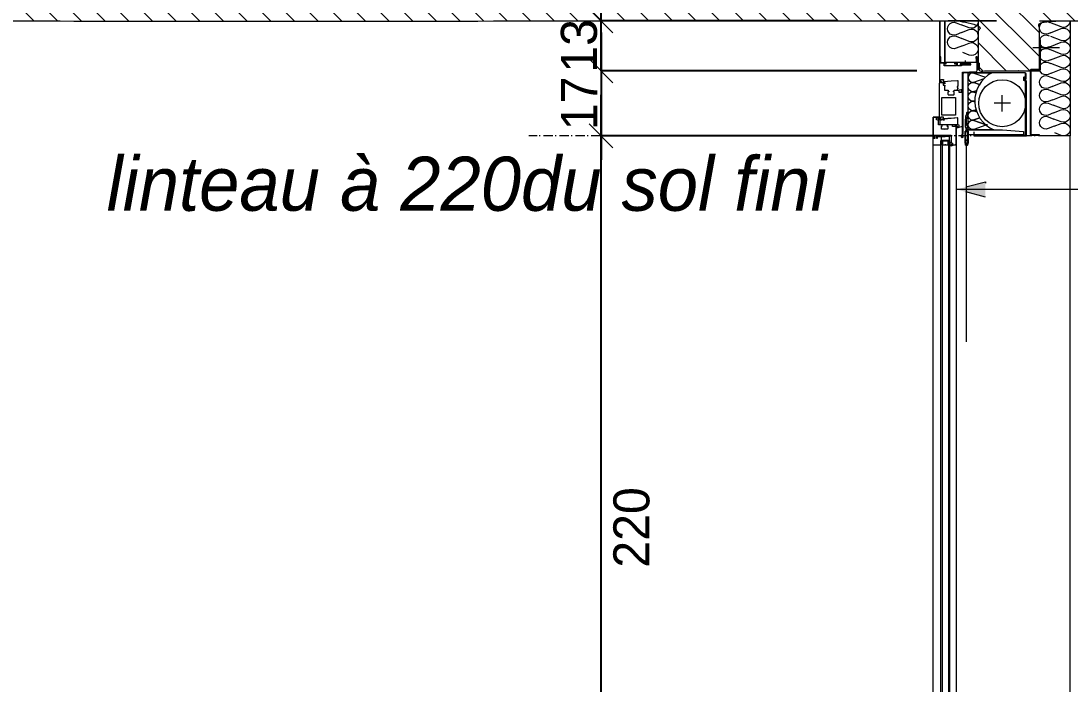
# Model space of a CAD drawing. Header units: centimetres. Extents: x -6341 to 23117, y -10090 to 8065.
# Drawn here: x 17325.7 to 17599.5, y -969.2 to -796.2 of the extents above; entities that cross this region are included whole.
import ezdxf

# ---------------------------------------------------------------- set-up
doc = ezdxf.new("R2010")
doc.units = ezdxf.units.CM
doc.header["$LTSCALE"] = 12.7
doc.header["$PDMODE"] = 1
doc.header["$PDSIZE"] = -2
doc.linetypes.add('Style de ligne -20', pattern=[0.328076, 0.19685, -0.0656, 0.021868, -0.043757])
doc.linetypes.add('VW-01', pattern=[0.83312, 0.41656, -0.41656])
doc.layers.get('0').update_dxf_attribs({"lineweight": 5})
for name, color, linetype, lineweight in [('B BATI-GO-coupé', 7, 'Continuous', 35), ('B Général', 7, 'Continuous', 5), ('C ANNOTATIONS-cotation', 7, 'Continuous', 5), ('C ANNOTATIONS-prestations', 7, 'Continuous', 5), ('FENETRES - vu', 7, 'Continuous', 5), ('Général', 7, 'Continuous', 5)]:
    doc.layers.add(name, color=color, linetype=linetype, lineweight=lineweight)
doc.styles.add('Arial', font='arial.ttf')
doc.styles.add('Eurostile', font='')
doc.styles.add('Eurostile (italic)', font='')
doc.styles.get('Eurostile').set_extended_font_data('Eurostile')
doc.styles.get('Eurostile (italic)').set_extended_font_data('Eurostile', italic=True)
doc.dimstyles.new('100é', dxfattribs={"dimtxt": 30.30306, "dimasz": 6.232178, "dimexe": 0, "dimexo": 25, "dimgap": 1, "dimtad": 1, "dimdec": 1, "dimtxsty": 'Arial', "dimblk": 'VW_SLASH', "dimblk1": 'VW_SLASH', "dimblk2": 'VW_SLASH', "dimcen": 0, "dimdle": 10, "dimse1": 1, "dimse2": 1, "dimazin": 0, "dimtfac": 1, "dimtdec": 1, "dimtix": 1, "dimtmove": 0, "dimatfit": 0, "dimldrblk": 'VW_FILLEDARROW', "dimfxl": 1, "dimfrac": 2, "dimtolj": 1, "dimarcsym": 0})

# ---------------------------------------------------------------- blocks, each defined once
blk = doc.blocks.new('loggia+lumon')
at = {"layer": 'B Général', "color": 7, "linetype": 'Continuous', "lineweight": 5}
blk.add_open_spline([(-5356.62, 2497.93), (-5254.15, 2497.93), (-5151.67, 2497.93), (-5151.67, 2498.93), (-5151.67, 2499.93), (-5150.02, 2499.57), (-5149.67, 2497.93), (-5148.92, 2497.93), (-5148.17, 2497.93), (-5148.17, 2506.87), (-5148.17, 2515.82), (-5252.38, 2516.86), (-5356.59, 2517.91)], degree=2, knots=[0, 0, 0, 1, 1, 2, 2, 3, 3, 4, 4, 5, 5, 6, 6, 6], dxfattribs=at)
blk = doc.blocks.new('Groupe-712-1')
at = {"layer": 'FENETRES - vu', "color": 7, "lineweight": 5, "flags": 128}
for points in [[(16285.61, 4892, -0.076554), (16285.67, 4892.33), (16286.74, 4895.34)], [(16288.64, 4893.74), (16288.14, 4892.33, 0.080781), (16288.08, 4891.98, 0.080781), (16288.01, 4892.33), (16287.08, 4894.96)], [(16299.04, 4895.26), (16298, 4892.33, 0.080781), (16297.94, 4891.98, 0.080781), (16297.88, 4892.33), (16297.35, 4893.83)], [(16299.17, 4890.8, -0.391649), (16297.94, 4891.94, 0.008653), (16297.94, 4891.98, -0.080781), (16298, 4892.33), (16299.04, 4895.26)], [(16299.04, 4895.26), (16299.11, 4895.46, 0.012068), (16299.13, 4895.51)], [(16299.13, 4895.51, 0.068645), (16299.17, 4895.81, 0.080781), (16299.24, 4895.46), (16300.34, 4892.33, -0.080781), (16300.41, 4891.98, 0.008653), (16300.41, 4891.94, -0.391619), (16299.17, 4890.8)], [(16299.23, 4895.48, 0.00473), (16299.24, 4895.46), (16300.34, 4892.33, -0.080781), (16300.41, 4891.98, -0.022561), (16300.41, 4892.08)], [(16285.61, 4891.96, -0.008471), (16285.61, 4892)], [(16285.61, 4891.96, 0.003455), (16285.61, 4891.95)], [(16285.61, 4891.95, 0.409755), (16286.84, 4890.8, 0.408492), (16288.08, 4891.94)], [(16290.25, 4892.98), (16290.48, 4892.33, -0.080781), (16290.54, 4891.98, 0.008653), (16290.54, 4891.94, -0.391634), (16289.31, 4890.8, -0.391634), (16288.08, 4891.94, 0.008653), (16288.08, 4891.98, -0.080781), (16288.14, 4892.33), (16288.64, 4893.74)], [(16290.78, 4892.82), (16290.6, 4892.33, 0.080781), (16290.54, 4891.98, 0.080781), (16290.48, 4892.33), (16290.25, 4892.98)], [(16292.87, 4892.53), (16292.95, 4892.33, -0.080781), (16293.01, 4891.98, 0.008653), (16293.01, 4891.94, -0.391634), (16291.77, 4890.8, -0.391634), (16290.54, 4891.94, 0.008653), (16290.54, 4891.98, -0.080781), (16290.6, 4892.33), (16290.78, 4892.82)], [(16293.14, 4892.54), (16293.07, 4892.33, 0.080781), (16293.01, 4891.98, 0.080781), (16292.95, 4892.33), (16292.87, 4892.53)], [(16295.22, 4892.86), (16295.41, 4892.33, -0.080781), (16295.47, 4891.98, 0.008653), (16295.47, 4891.94, -0.391634), (16294.24, 4890.8, -0.391634), (16293.01, 4891.94, 0.008653), (16293.01, 4891.98, -0.080781), (16293.07, 4892.33), (16293.14, 4892.54)], [(16295.79, 4893.05), (16295.54, 4892.33, 0.080781), (16295.47, 4891.98, 0.080781), (16295.41, 4892.33), (16295.22, 4892.86)], [(16297.35, 4893.83), (16297.88, 4892.33, -0.080781), (16297.94, 4891.98, 0.008653), (16297.94, 4891.94, -0.391634), (16296.71, 4890.8, -0.391634), (16295.47, 4891.94, 0.008653), (16295.47, 4891.98, -0.080781), (16295.54, 4892.33), (16295.79, 4893.05)], [(16300.41, 4892.08, 0.022561), (16300.41, 4891.98, -0.008653), (16300.41, 4891.94, 0.022591), (16300.41, 4891.84)]]:
    blk.add_lwpolyline(points, format="xyb", dxfattribs=at)
for points in [[(16299.17, 4895.85, 0.008653), (16299.17, 4895.81, 0.008653), (16299.17, 4895.85)], [(16288.08, 4891.98, 0.008653), (16288.08, 4891.94, 0.008653), (16288.08, 4891.98)], [(16290.54, 4891.98, 0.008653), (16290.54, 4891.94, 0.008653), (16290.54, 4891.98)], [(16293.01, 4891.98, 0.008653), (16293.01, 4891.94, 0.008653), (16293.01, 4891.98)], [(16295.47, 4891.98, 0.008653), (16295.47, 4891.94, 0.008653), (16295.47, 4891.98)], [(16297.94, 4891.98, 0.008653), (16297.94, 4891.94, 0.008653), (16297.94, 4891.98)], [(16300.41, 4891.98, 0.008653), (16300.41, 4891.94, 0.008653), (16300.41, 4891.98)]]:
    blk.add_lwpolyline(points, format="xyb", close=True, dxfattribs=at)
blk = doc.blocks.new('Groupe-713-1')
at = {"layer": 'FENETRES - vu', "lineweight": 5, "flags": 128}
blk.add_lwpolyline([(16300.49, 4890.8), (16285.61, 4890.8), (16285.61, 4896.99, 0.290703), (16293.22, 4892.54, 0.290703), (16300.49, 4897.53)], format="xyb", close=True, dxfattribs=at)
at = {"layer": 'FENETRES - vu', "color": 7}
blk.add_blockref('Groupe-712-1', (0, 0), dxfattribs=at)
blk = doc.blocks.new('Groupe-714-1')
at = {"layer": 'FENETRES - vu', "lineweight": 5}
for p, q in [((16293.52, 4901.82), (16293.52, 4897.57)), ((16295.65, 4899.69), (16291.4, 4899.69))]:
    blk.add_line(p, q, dxfattribs=at)
at = {"layer": 'FENETRES - vu', "lineweight": 5, "flags": 128}
blk.add_lwpolyline([(16301.76, 4905.25), (16301.76, 4890.8), (16300.49, 4890.8), (16300.49, 4899.73), (16300.91, 4905.25)], close=True, dxfattribs=at)
at = {"layer": 'FENETRES - vu', "lineweight": 5}
blk.add_circle((16293.52, 4899.69), 6.12, dxfattribs=at)
at = {"layer": 'FENETRES - vu', "color": 7}
blk.add_blockref('Groupe-713-1', (0, 0), dxfattribs=at)
blk = doc.blocks.new('Groupe-717-1')
at = {"layer": 'B BATI-GO-coupé', "linetype": 'Continuous', "lineweight": 5}
blk.add_line((16302.04, 4917.38), (16515.06, 4917.38), dxfattribs=at)
at = {"layer": 'B Général', "color": 7, "lineweight": 5}
for p, q in [((16278.99, 4907.66), (16278.99, 4914.66)), ((16304.14, 4887.66), (16510.06, 4887.66)), ((16510.46, 4881.66), (16302.53, 4881.66))]:
    blk.add_line(p, q, dxfattribs=at)
at = {"layer": 'B Général', "lineweight": 5}
blk.add_line((16283.5, 4890.11), (16282.36, 4890.11), dxfattribs=at)
at = {"layer": 'B Général', "color": 7, "linetype": 'Continuous', "lineweight": 5}
for p, q in [((16283.5, 4891.43), (16283.25, 4891.43)), ((16283.5, 4891.31), (16283.25, 4891.31)), ((16283.5, 4891.18), (16283.25, 4891.18)), ((16355.82, 4890.39), (16304.32, 4890.39))]:
    blk.add_line(p, q, dxfattribs=at)
at = {"layer": 'B Général', "color": 7, "lineweight": 5, "flags": 128}
for points in [[(16276.99, 4909.36), (16284.69, 4909.36), (16284.69, 4907.26, 0.414214), (16284.99, 4906.96), (16301.64, 4906.96), (16301.64, 4909.3), (16301.94, 4909.3), (16301.94, 4906.96, 0.414214), (16301.64, 4907.26), (16284.99, 4907.26), (16284.99, 4909.36, 0.414214), (16284.69, 4909.66), (16276.99, 4909.66)], [(16283.08, 4893.66), (16284.08, 4893.66, -0.4), (16284.08, 4893.16), (16283.08, 4893.16, -0.4), (16283.08, 4893.66)]]:
    blk.add_lwpolyline(points, format="xyb", close=True, dxfattribs=at)
at = {"layer": 'B Général', "color": 7, "linetype": 'Continuous', "lineweight": 5, "flags": 128}
for points in [[(16285.61, 4889.76, 0.414214), (16285.91, 4889.46), (16301.41, 4889.46), (16302.28, 4889.17, 0.463007), (16302.41, 4889.25, 0.463007), (16302.31, 4889.36), (16301.81, 4889.36), (16301.81, 4889.46), (16302.31, 4889.46, -0.463007), (16302.51, 4889.23, -0.463007), (16302.25, 4889.07), (16301.39, 4889.36), (16285.91, 4889.36, -0.414214), (16285.51, 4889.76), (16285.51, 4905.46, -0.414214), (16285.91, 4905.86), (16287.17, 4905.86, -0.414214), (16287.31, 4905.72, -0.414214), (16287.17, 4905.58), (16286.79, 4905.58, 0.414214), (16286.71, 4905.51, 0.414214), (16286.79, 4905.43), (16287.39, 4905.43, 0.2215), (16287.6, 4905.53), (16287.68, 4905.47, -0.2215), (16287.39, 4905.33), (16286.79, 4905.33, -0.414214), (16286.61, 4905.51, -0.414214), (16286.79, 4905.68), (16287.17, 4905.68, 0.414214), (16287.21, 4905.72, 0.414214), (16287.17, 4905.76), (16285.91, 4905.76, 0.414214), (16285.61, 4905.46)], [(16287.75, 4905.81), (16287.35, 4905.46), (16286.79, 4905.46), (16286.79, 4905.56), (16287.31, 4905.56), (16287.71, 4905.91), (16301.84, 4905.91, -0.414214), (16301.94, 4905.81), (16301.94, 4903.91), (16301.84, 4903.91), (16301.84, 4905.81)], [(16301.95, 4894.17), (16301.95, 4892.41, -0.414214), (16301.95, 4892.4), (16301.05, 4892.4), (16301.05, 4892.3), (16301.95, 4892.3, 0.414214), (16302.05, 4892.41), (16302.05, 4894.17), (16302.05, 4905.92, 0.414214), (16301.95, 4906.02), (16301.05, 4906.02), (16301.05, 4905.92), (16301.95, 4905.92)], [(16288.03, 4883.36, 0.414214), (16288.13, 4883.46), (16288.13, 4883.86), (16287.86, 4883.86), (16287.86, 4883.63), (16287.43, 4883.63, -0.414214), (16287.33, 4883.73), (16287.33, 4884.31, -0.414214), (16287.43, 4884.41), (16287.48, 4884.41, -0.414214), (16287.58, 4884.31), (16287.58, 4884.26), (16288.13, 4884.26), (16288.13, 4884.51), (16287.83, 4884.49), (16287.68, 4886.39), (16287.55, 4888, -0.437409), (16287.65, 4888.11), (16289.18, 4888.11), (16289.18, 4887.96), (16289.43, 4887.96, 0.339454), (16289.45, 4887.98), (16289.48, 4888.09), (16289.78, 4888.09), (16289.81, 4887.98, 0.339454), (16289.83, 4887.96), (16290.13, 4887.96), (16290.13, 4888.11), (16289.83, 4889.21, 0.339454), (16289.64, 4889.36), (16285.43, 4889.36), (16285.21, 4892.97, 0.396669), (16285.01, 4893.16), (16281.43, 4893.16), (16281.43, 4892.98, 0.468969), (16281.67, 4892.79), (16282.08, 4892.86), (16282.93, 4892.86), (16282.93, 4889.36), (16282.93, 4889.18, 0.468969), (16283.17, 4888.99), (16283.58, 4889.06), (16283.68, 4889.06, -0.414214), (16283.73, 4889.01), (16283.73, 4888.03), (16283.03, 4888.03, 0.414214), (16282.98, 4887.98), (16282.98, 4887.26), (16283.25, 4887.26), (16283.25, 4887.76), (16283.75, 4887.76), (16283.75, 4886.36), (16283.75, 4884.56), (16283.25, 4884.56), (16283.25, 4885.06), (16282.98, 4885.06), (16282.98, 4883.66), (16281.43, 4883.66, 0.414214), (16281.73, 4883.36), (16284.02, 4883.36), (16288.03, 4883.36)], [(16284.08, 4893.66), (16284.68, 4893.66), (16284.68, 4893.16), (16284.08, 4893.16, 0.4)], [(16299.25, 4887.98, -0.339454), (16299.23, 4887.96), (16298.98, 4887.96), (16298.98, 4888.11), (16297.4, 4888.11, 0.437459), (16297.35, 4888.06), (16297.41, 4887.29), (16297.42, 4887.11), (16297.48, 4886.39), (16297.45, 4886.36), (16297.48, 4886.33), (16297.55, 4885.51), (16297.56, 4885.33), (16297.63, 4884.49), (16297.93, 4884.51), (16297.93, 4884.26), (16297.38, 4884.26), (16297.38, 4884.31, 0.414214), (16297.28, 4884.41), (16297.23, 4884.41, 0.414214), (16297.13, 4884.31), (16297.13, 4883.73, 0.414214), (16297.23, 4883.63), (16297.66, 4883.63), (16297.66, 4883.86), (16297.93, 4883.86), (16297.93, 4883.46, -0.414214), (16297.83, 4883.36), (16288.33, 4883.36, -0.414214), (16288.13, 4883.56), (16288.13, 4884.76), (16288.43, 4884.76, -0.339454), (16288.45, 4884.75), (16288.48, 4884.64, -0.493145), (16288.46, 4884.61), (16288.38, 4884.61, 0.414214), (16288.35, 4884.58), (16288.35, 4884.31, 0.414214), (16288.4, 4884.26), (16288.78, 4884.26, 0.339454), (16288.83, 4884.3), (16288.9, 4884.57, 0.493145), (16288.87, 4884.61), (16288.8, 4884.61, -0.493145), (16288.78, 4884.64), (16288.81, 4884.75, -0.339454), (16288.83, 4884.76), (16289.08, 4884.76), (16289.08, 4884.61), (16290.13, 4884.61), (16290.13, 4885.55), (16290.35, 4885.55), (16290.35, 4885.75), (16290.53, 4885.75), (16290.53, 4885.54), (16291.16, 4885.54, 0.414214), (16291.31, 4885.69), (16291.31, 4886.31), (16291.36, 4886.36), (16291.31, 4886.41), (16291.31, 4887.04, 0.414214), (16291.16, 4887.19), (16290.53, 4887.19), (16290.53, 4886.97), (16290.35, 4886.97), (16290.35, 4887.17), (16290.13, 4887.17), (16290.13, 4888.32), (16290.13, 4888.41), (16290.63, 4888.41), (16290.63, 4888.99, 0.414214), (16290.53, 4889.09), (16290.13, 4889.09), (16290.13, 4889.26, -0.414214), (16290.23, 4889.36), (16291.13, 4889.36), (16299.44, 4889.36, -0.339454), (16299.63, 4889.21), (16299.93, 4888.11), (16299.93, 4887.96), (16299.63, 4887.96, -0.339454), (16299.61, 4887.98), (16299.58, 4888.09, -0.493145), (16299.6, 4888.11), (16299.67, 4888.11, 0.493145), (16299.7, 4888.15), (16299.63, 4888.43, 0.339454), (16299.58, 4888.46), (16299.28, 4888.46, 0.339454), (16299.23, 4888.43), (16299.15, 4888.15, 0.493145), (16299.18, 4888.11), (16299.26, 4888.11, -0.493145), (16299.28, 4888.09)], [(16300.82, 4890.79, 0.414214), (16300.79, 4890.76), (16300.79, 4890.54, -0.365338), (16300.76, 4890.51), (16300.43, 4890.42, -0.414214), (16300.35, 4890.5, -0.414214), (16300.43, 4890.58), (16300.46, 4890.58, 0.414214), (16300.49, 4890.61), (16300.49, 4890.64, 0.414214), (16300.46, 4890.67), (16300.43, 4890.67, 0.414214), (16300.25, 4890.5, 0.414214), (16300.43, 4890.32), (16300.75, 4890.41, -0.464839), (16300.79, 4890.37), (16300.79, 4890.14, 0.414214), (16300.94, 4889.99), (16304.02, 4889.99, 0.414214), (16304.05, 4890.02), (16304.05, 4890.2, 0.414214), (16304.01, 4890.24), (16303.99, 4890.24, 0.414214), (16303.95, 4890.2), (16303.95, 4890.09), (16303.28, 4890.09), (16303.28, 4890.69), (16303.95, 4890.69), (16303.95, 4890.58, 0.414214), (16303.99, 4890.54), (16304.01, 4890.54, 0.414214), (16304.05, 4890.58), (16304.05, 4890.76, 0.414214), (16304.02, 4890.79)], [(16300.79, 4890.14), (16300.79, 4890.37, 0.464839), (16300.75, 4890.41), (16300.43, 4890.32, -0.414214), (16300.25, 4890.5, -0.414214), (16300.43, 4890.67), (16300.46, 4890.67, -0.414214), (16300.49, 4890.64), (16300.49, 4890.61, -0.414214), (16300.46, 4890.58), (16300.43, 4890.58, 0.414214), (16300.35, 4890.5, 0.414214), (16300.43, 4890.42), (16300.76, 4890.51, 0.365338), (16300.79, 4890.54), (16300.79, 4890.76, -0.414214), (16300.82, 4890.79), (16304.02, 4890.79, -0.414214), (16304.05, 4890.76), (16304.05, 4890.58, -0.414214), (16304.01, 4890.54), (16303.99, 4890.54, -0.414214), (16303.95, 4890.58), (16303.95, 4890.69), (16303.28, 4890.69), (16303.28, 4890.09), (16303.95, 4890.09), (16303.95, 4890.2, -0.414214), (16303.99, 4890.24), (16304.01, 4890.24, -0.414214), (16304.05, 4890.2), (16304.05, 4890.02, -0.414214), (16304.02, 4889.99), (16300.94, 4889.99, -0.414214)], [(16300.94, 4890.09, -0.414214), (16300.89, 4890.14), (16300.89, 4890.66, -0.414214), (16300.92, 4890.69), (16303.18, 4890.69), (16303.18, 4890.09)], [(16303.18, 4890.09), (16303.18, 4890.69), (16300.92, 4890.69, 0.414214), (16300.89, 4890.66), (16300.89, 4890.14, 0.414214), (16300.94, 4890.09)], [(16303.85, 4890.19), (16303.85, 4890.59), (16303.95, 4890.59), (16303.95, 4890.47, 0.414214), (16303.98, 4890.44), (16304, 4890.44, 0.344183), (16304.03, 4890.47, -0.52416), (16304.49, 4890.64, -0.52416), (16304.49, 4890.15, -0.52416), (16304.03, 4890.32, 0.344183), (16304, 4890.34), (16303.98, 4890.34, 0.414214), (16303.95, 4890.31), (16303.95, 4890.19)], [(16302.36, 4882.16), (16302.36, 4881.93), (16301.93, 4881.93, -0.198912), (16301.86, 4881.96, -0.198912), (16301.83, 4882.03), (16301.83, 4882.49, -0.335609), (16301.94, 4882.64, -0.179888), (16302.02, 4882.63), (16302.07, 4882.61, 0.109518), (16302.28, 4882.56), (16302.63, 4882.56), (16302.63, 4882.81), (16302.33, 4882.79), (16302.05, 4886.3, -0.209139), (16302.08, 4886.38, -0.209139), (16302.15, 4886.41), (16303.68, 4886.41), (16303.68, 4886.26), (16303.93, 4886.26, 0.339454), (16303.95, 4886.28), (16303.98, 4886.39, 0.233167), (16303.97, 4886.4, 0.233167), (16303.96, 4886.41), (16303.88, 4886.41, -0.233167), (16303.86, 4886.42, -0.233167), (16303.85, 4886.45), (16303.93, 4886.73, -0.339454), (16303.98, 4886.76), (16304.28, 4886.76, -0.339454), (16304.33, 4886.73), (16304.4, 4886.45, -0.233167), (16304.4, 4886.42, -0.233167), (16304.37, 4886.41), (16304.3, 4886.41, 0.233167), (16304.28, 4886.4, 0.233167), (16304.28, 4886.39), (16304.31, 4886.28, 0.339454), (16304.33, 4886.26), (16304.63, 4886.26), (16304.63, 4886.41), (16304.33, 4887.51, 0.339454), (16304.14, 4887.66), (16299.28, 4887.66, 0.198912), (16299.21, 4887.63, 0.198912), (16299.18, 4887.56), (16299.18, 4887.41), (16299.33, 4887.41), (16299.33, 4887.46), (16299.53, 4887.46, -0.414214), (16299.63, 4887.36), (16299.63, 4886.73), (16299.23, 4886.73), (16299.23, 4886.83), (16299.13, 4886.83), (16299.13, 4885.47), (16299.35, 4885.47), (16299.35, 4885.34), (16299.53, 4885.27), (16299.53, 4885.49), (16300.16, 4885.49, -0.414214), (16300.31, 4885.34), (16300.31, 4884.71), (16300.36, 4884.66), (16300.31, 4884.61), (16300.31, 4883.99, -0.414214), (16300.16, 4883.84), (16299.53, 4883.84), (16299.53, 4884.05), (16299.35, 4883.99), (16299.35, 4883.85), (16299.13, 4883.85), (16299.13, 4883.06), (16297.83, 4883.06, 0.339454), (16297.81, 4883.05), (16297.78, 4882.94, 0.233167), (16297.78, 4882.92, 0.233167), (16297.8, 4882.91), (16297.87, 4882.91, -0.233167), (16297.9, 4882.9, -0.233167), (16297.9, 4882.87), (16297.83, 4882.6, -0.339454), (16297.78, 4882.56), (16297.38, 4882.56, -0.198912), (16297.34, 4882.58, -0.198912), (16297.33, 4882.61), (16297.33, 4882.88, -0.198912), (16297.34, 4882.9, -0.198912), (16297.36, 4882.91), (16297.46, 4882.91, 0.233167), (16297.47, 4882.92, 0.233167), (16297.48, 4882.94), (16297.45, 4883.05, 0.339454), (16297.43, 4883.06), (16297.13, 4883.06), (16297.13, 4881.86, 0.414214), (16297.33, 4881.66), (16302.53, 4881.66, 0.414214), (16302.63, 4881.76), (16302.63, 4882.11, 0.414214), (16302.58, 4882.16)]]:
    blk.add_lwpolyline(points, format="xyb", close=True, dxfattribs=at)
for points in [[(16272.06, 4884.68), (16272.06, 4893.38), (16282.93, 4893.38), (16282.93, 4884.68)], [(16283.5, 4891.51), (16283.25, 4891.51), (16283.25, 4888.72), (16283.5, 4888.72)], [(16296.66, 4883.92), (16292.06, 4883.92), (16292.06, 4887.52), (16296.66, 4887.52)], [(16272.06, 4883.38), (16272.06, 4884.68), (16282.98, 4884.68), (16282.98, 4883.38)], [(16303.52, 4885.64), (16303.52, 4885.61), (16304.28, 4885.61), (16304.28, 4885.64)], [(16304.28, 4884.04), (16304.28, 4884.07), (16303.52, 4884.07), (16303.52, 4884.04)]]:
    blk.add_lwpolyline(points, close=True, dxfattribs=at)
blk.add_lwpolyline([(16296.08, 4890.61), (16296.09, 4890.58), (16296.09, 4890.58), (16296.19, 4890.61, 0.414174), (16296.22, 4890.66, 0.414185), (16296.17, 4890.69), (16296.06, 4890.66, 0.414201), (16295.97, 4890.48, 0.331865), (16296.13, 4890.37), (16296.61, 4890.37, -0.41404), (16296.66, 4890.32), (16296.65, 4890.28, 0.058942), (16296.65, 4890.27, 0.330261), (16296.69, 4890.22, 0.022246), (16297.35, 4890.1), (16297.4, 4890.12), (16297.45, 4890.08, 0.008901), (16298.29, 4890), (16298.34, 4890.03), (16298.39, 4890, 0.495603), (16298.41, 4889.99, 0.01102), (16299.42, 4890.03), (16299.47, 4890.06), (16299.52, 4890.04, 0.034922), (16299.84, 4890.09, 0.026569), (16300.54, 4890.26), (16300.55, 4890.26, 0.321867), (16300.58, 4890.31, 0.401241), (16300.53, 4890.36), (16300.03, 4890.34), (16300.01, 4890.34, -0.424456), (16299.81, 4890.52), (16299.81, 4890.55, -0.341677), (16299.97, 4890.72), (16300.46, 4890.76, -0.538894), (16300.52, 4890.69), (16300.52, 4890.68), (16300.47, 4890.51, 0.49336), (16300.5, 4890.47, 0.339236), (16300.53, 4890.5), (16300.58, 4890.67), (16300.58, 4890.67, 0.530516), (16300.45, 4890.82), (16299.96, 4890.78, 0.114166), (16299.86, 4890.74, -0.042765), (16299.39, 4890.53), (16299.34, 4890.49), (16299.27, 4890.49, -0.037634), (16298.39, 4890.38), (16298.33, 4890.35), (16298.27, 4890.38, -0.05236), (16297.52, 4890.43), (16297.46, 4890.41), (16297.42, 4890.45, -0.061865), (16296.73, 4890.71, 0.438041), (16296.63, 4890.64), (16296.6, 4890.47, -0.357418), (16296.55, 4890.43), (16296.13, 4890.43, -0.333034), (16296.02, 4890.5, -0.414252), (16296.07, 4890.6), (16296.08, 4890.61)], format="xyb", dxfattribs=at)
at = {"layer": 'B Général', "lineweight": 5, "flags": 128}
for points in [[(16304.5, 4886.04), (16303.27, 4886.04), (16303.27, 4883.64), (16304.5, 4883.64), (16304.5, 4881.66), (16297.13, 4881.66), (16297.13, 4883.38), (16299.06, 4883.38), (16299.06, 4887.66), (16304.5, 4887.66)], [(16302.09, 4885.84), (16303.27, 4885.84), (16303.27, 4883.84), (16302.25, 4883.84)]]:
    blk.add_lwpolyline(points, close=True, dxfattribs=at)
at = {"layer": 'B Général', "color": 7, "lineweight": 5, "flags": 128}
blk.add_lwpolyline([(16272.06, 4883.38), (16282.98, 4883.38), (16282.98, 4884.68), (16272.06, 4884.68)], dxfattribs=at)
for points in [[(16303.27, 4886.04), (16303.27, 4885.64), (16509.27, 4885.64), (16509.27, 4886.04)], [(16303.27, 4883.64), (16303.27, 4884.04), (16509.27, 4884.04), (16509.27, 4883.64)], [(16304.28, 4885.64), (16304.28, 4885.61), (16303.52, 4885.61), (16303.52, 4885.64)]]:
    blk.add_lwpolyline(points, close=True, dxfattribs=at)
blk.add_lwpolyline([(16304.21, 4884.84), (16304.28, 4884.84, 0.414214), (16304.38, 4884.93), (16304.38, 4885.51, 0.414214), (16304.28, 4885.61), (16303.52, 4885.61, 0.414214), (16303.43, 4885.51), (16303.43, 4884.16, 0.414214), (16303.52, 4884.07), (16304.28, 4884.07, 0.414214), (16304.38, 4884.16), (16304.38, 4884.74, 0.414214), (16304.28, 4884.84)], format="xyb", dxfattribs=at)
at = {"layer": 'FENETRES - vu', "color": 7}
blk.add_blockref('Groupe-714-1', (0, 0), dxfattribs=at)
blk = doc.blocks.new('Groupe-718-1')
at = {"layer": 'B Général', "color": 7, "linetype": 'Continuous', "lineweight": 5}
for p, q in [((16272.06, 4917.39), (16302.04, 4917.39)), ((16272.06, 4912.12), (16272.06, 4917.39)), ((16302.04, 4917.39), (16302.04, 4909.37)), ((16272.28, 4911.67), (16272.46, 4912.14)), ((16275.82, 4911.67), (16275.92, 4911.93)), ((16279.36, 4911.67), (16279.54, 4912.14)), ((16282.89, 4911.67), (16283.16, 4912.35)), ((16286.43, 4911.67), (16286.78, 4912.56)), ((16289.97, 4911.67), (16290.4, 4912.76)), ((16293.51, 4911.67), (16294.02, 4912.97)), ((16297.05, 4911.67), (16297.64, 4913.18)), ((16272.06, 4888.92), (16272.06, 4893.38)), ((16276.06, 4887.68), (16276.65, 4889.19)), ((16272.52, 4887.68), (16273.03, 4888.98))]:
    blk.add_line(p, q, dxfattribs=at)
at = {"layer": 'B Général', "color": 7, "linetype": 'Continuous', "lineweight": 5, "flags": 128}
for points in [[(16272.06, 4917.39, -0.248596), (16273.45, 4916.66, -0.248596), (16273.63, 4915.11), (16272.46, 4912.14)], [(16275.15, 4912.29), (16274.05, 4915.11, -0.335878), (16274.6, 4917.05, -0.335878), (16276.62, 4917.05, -0.335878), (16277.16, 4915.11), (16276.08, 4912.35)], [(16278.77, 4912.09), (16277.59, 4915.11, -0.335878), (16278.14, 4917.05, -0.335878), (16280.15, 4917.05, -0.335878), (16280.7, 4915.11), (16279.54, 4912.14)], [(16282.23, 4912.29), (16281.13, 4915.11, -0.335878), (16281.67, 4917.05, -0.335878), (16283.69, 4917.05, -0.335878), (16284.24, 4915.11), (16283.16, 4912.35)], [(16285.69, 4912.49), (16284.66, 4915.11, -0.335878), (16285.21, 4917.05, -0.335878), (16287.23, 4917.05, -0.335878), (16287.78, 4915.11), (16286.78, 4912.56)], [(16289.15, 4912.69), (16288.2, 4915.11, -0.335878), (16288.75, 4917.05, -0.335878), (16290.77, 4917.05, -0.335878), (16291.32, 4915.11), (16290.4, 4912.76)], [(16292.61, 4912.89), (16291.74, 4915.11, -0.335878), (16292.29, 4917.05, -0.335878), (16294.31, 4917.05, -0.335878), (16294.85, 4915.11), (16294.02, 4912.97)], [(16296.07, 4913.09), (16295.28, 4915.11, -0.335878), (16295.82, 4917.05, -0.335878), (16297.84, 4917.05, -0.335878), (16298.39, 4915.11), (16297.64, 4913.18)], [(16299.53, 4913.29), (16298.81, 4915.11, -0.335878), (16299.36, 4917.05, -0.335878), (16301.38, 4917.05, -0.335878), (16301.93, 4915.11), (16301.26, 4913.39)], [(16275.15, 4912.29), (16275.4, 4911.67, -0.335878), (16274.85, 4909.73, -0.335878), (16272.83, 4909.73, -0.335878), (16272.28, 4911.67)], [(16278.77, 4912.09), (16278.93, 4911.67, -0.335878), (16278.39, 4909.73, -0.335878), (16276.37, 4909.73, -0.335878), (16275.82, 4911.67)], [(16282.23, 4912.29), (16282.47, 4911.67, -0.335878), (16281.92, 4909.73, -0.335878), (16279.9, 4909.73, -0.335878), (16279.36, 4911.67)], [(16285.69, 4912.49), (16286.01, 4911.67, -0.335878), (16285.46, 4909.73, -0.335878), (16283.44, 4909.73, -0.335878), (16282.89, 4911.67)], [(16289.15, 4912.69), (16289.55, 4911.67, -0.335878), (16289, 4909.73, -0.335878), (16286.98, 4909.73, -0.335878), (16286.43, 4911.67)], [(16292.61, 4912.89), (16293.08, 4911.67, -0.335878), (16292.54, 4909.73, -0.335878), (16290.52, 4909.73, -0.335878), (16289.97, 4911.67)], [(16296.07, 4913.09), (16296.62, 4911.67, -0.335878), (16296.07, 4909.73, -0.335878), (16294.06, 4909.73, -0.335878), (16293.51, 4911.67)], [(16299.53, 4913.29), (16300.16, 4911.67, -0.335878), (16299.61, 4909.73, -0.335878), (16297.59, 4909.73, -0.335878), (16297.05, 4911.67)], [(16272.06, 4893.38, -0.267898), (16273.62, 4892.76, -0.267898), (16273.87, 4891.11), (16273.03, 4888.98)], [(16275.08, 4889.09), (16274.29, 4891.11, -0.335878), (16274.84, 4893.05, -0.335878), (16276.86, 4893.05, -0.335878), (16277.41, 4891.11), (16276.65, 4889.19)], [(16278.54, 4889.29), (16277.83, 4891.11, -0.335878), (16278.38, 4893.05, -0.335878), (16280.4, 4893.05, -0.335878), (16280.94, 4891.11), (16280.27, 4889.39)], [(16278.54, 4889.29), (16279.17, 4887.68, -0.335878), (16278.63, 4885.73, -0.335878), (16276.61, 4885.73, -0.335878), (16276.06, 4887.68)], [(16275.08, 4889.09), (16275.64, 4887.68, -0.335878), (16275.09, 4885.73, -0.335878), (16273.07, 4885.73, -0.335878), (16272.52, 4887.68)]]:
    blk.add_lwpolyline(points, format="xyb", dxfattribs=at)
blk = doc.blocks.new('Groupe-762-1')
at = {"layer": 'B Général', "linetype": 'Continuous', "lineweight": 5}
h = blk.add_hatch(dxfattribs=at)
h.set_pattern_fill('45_0_15_52', style=0, pattern_type=2)
h.set_pattern_definition([(45, (0, 0), (3.5277778, -2.6458333), [])])
h.paths.add_polyline_path([(16836.06, 3263.39), (16839.07, 3263.39), (16839.07, 3247.39), (16738.56, 3247.39), (16738.56, 3263.39), (16806.06, 3263.39), (16806.06, 3786.44), (16811.06, 3786.44), (16811.06, 4134.32), (16549.06, 4134.32), (16549.06, 3541.43), (16561.88, 3541.43), (16561.88, 3525.43), (16559.16, 3525.43), (16559.16, 3525.29), (16549.06, 3525.29), (16549.06, 3525.39), (16548.88, 3525.39), (16548.88, 3320.48), (16546.88, 3320.48), (16546.99, 3320.09), (16547.13, 3319.74), (16547.32, 3319.43), (16547.55, 3319.16), (16547.82, 3318.93), (16548.13, 3318.74), (16548.49, 3318.59), (16548.88, 3318.48), (16548.88, 3316.98), (16530.98, 3316.98), (16528.9, 3525.4), (16528.9, 3525.43), (16528.89, 3525.43), (16528.89, 3525.43), (16528.88, 3525.43), (16528.88, 3525.43), (16528.88, 3745.72), (16528.89, 3745.72), (16528.89, 3804.82), (16529.08, 3804.82), (16529.08, 4134.32), (16272.06, 4134.32), (16272.06, 3541.43), (16284.88, 3541.43), (16284.88, 3525.43), (16282.06, 3525.43), (16282.06, 3525.39), (16251.9, 3525.39), (16251.9, 3525.4), (16251.92, 3525.43), (16251.89, 3525.43), (16251.89, 3525.43), (16244.19, 3525.43), (16244.01, 3529.76), (16242.04, 3529.76), (16242.04, 3541.4), (16251.88, 3541.4), (16251.88, 3541.43), (16251.85, 3541.43), (16251.85, 3804.82), (16252.03, 3804.82), (16252.03, 4208.41), (15995.06, 4208.41), (15995.06, 3541.43), (16007.88, 3541.43), (16007.88, 3525.43), (16005.16, 3525.43), (16005.16, 3525.29), (15994.88, 3525.29), (15994.88, 3320.48), (15992.88, 3320.48), (15992.99, 3320.09), (15993.13, 3319.74), (15993.32, 3319.43), (15993.55, 3319.16), (15993.82, 3318.93), (15994.13, 3318.74), (15994.49, 3318.59), (15994.88, 3318.48), (15994.88, 3316.98), (15976.98, 3316.98), (15974.88, 3525.33), (15974.88, 3525.33), (15974.88, 3804.82), (15975.06, 3804.82), (15975.06, 4208.41), (15718.03, 4208.41), (15718.03, 3541.39), (15730.7, 3541.39), (15730.7, 3525.42), (15550.57, 3525.42), (15550.57, 3541.42), (15693.06, 3541.42), (15693.06, 4893.39), (15551.33, 4893.39), (15551.33, 4909.37), (15552.09, 4909.37), (15552.09, 4909.39), (15698.06, 4909.39), (15700, 5119.92), (15718.06, 5119.97), (15718.06, 5117.8), (15717.61, 5117.62), (15717.22, 5117.4), (15716.89, 5117.14), (15716.62, 5116.85), (15716.42, 5116.52), (15716.28, 5116.15), (15716.21, 5115.75), (15716.2, 5115.31), (15718.06, 5115.31), (15718.06, 4909.39), (15731.05, 4909.39), (15731.05, 4893.39), (15718.06, 4893.39), (15718.06, 4689.1), (15718.03, 4689.1), (15718.03, 4226.33), (15975.06, 4226.33), (15975.06, 4909.49), (15975.06, 4909.49), (15977.16, 5117.84), (15995.06, 5117.84), (15995.06, 5116.34), (15994.67, 5116.23), (15994.32, 5116.08), (15994.01, 5115.89), (15993.74, 5115.66), (15993.51, 5115.39), (15993.32, 5115.08), (15993.17, 5114.73), (15993.06, 5114.34), (15995.06, 5114.34), (15995.06, 4909.49), (15995.06, 4909.49), (15995.06, 4909.39), (16005.06, 4909.39), (16005.06, 4909.39), (16008.06, 4909.39), (16008.06, 4893.39), (15995.06, 4893.39), (15995.06, 4893.36), (15995.06, 4226.33), (16252.03, 4226.33), (16252.03, 4893.39), (16252.06, 4893.39), (16252.06, 4909.38), (16252.06, 4909.39), (16252.08, 4909.39), (16252.08, 4909.39), (16252.11, 4909.39), (16252.08, 4909.42), (16254.16, 5117.84), (16272.06, 5117.84), (16272.06, 5116.34), (16271.67, 5116.23), (16271.32, 5116.08), (16271.01, 5115.89), (16270.74, 5115.66), (16270.51, 5115.39), (16270.32, 5115.08), (16270.17, 5114.73), (16270.06, 5114.34), (16272.06, 5114.34), (16272.06, 4909.39), (16282.06, 4909.39), (16282.06, 4909.39), (16285.06, 4909.39), (16285.06, 4893.39), (16272.06, 4893.39), (16272.06, 4300.34), (16529.08, 4300.34), (16529.08, 4689.1), (16529.06, 4689.1), (16529.06, 4909.38), (16529.06, 4909.39), (16529.08, 4909.39), (16529.08, 4909.39), (16529.09, 4909.39), (16529.08, 4909.42), (16531.16, 5117.84), (16549.06, 5117.84), (16549.06, 5116.34), (16548.67, 5116.23), (16548.32, 5116.08), (16548.01, 5115.89), (16547.74, 5115.66), (16547.51, 5115.39), (16547.32, 5115.08), (16547.17, 5114.73), (16547.06, 5114.34), (16549.06, 5114.34), (16549.06, 4909.39), (16549.06, 4909.39), (16549.06, 4909.38), (16562.06, 4909.39), (16562.06, 4893.39), (16549.06, 4893.39), (16549.06, 4689.1), (16549.06, 4689.1), (16549.06, 4300.34), (16811.06, 4300.34), (16811.06, 4689.1), (16811.06, 4689.13), (16811.06, 4887.79), (16797.07, 4887.79), (16797.07, 4899.79), (16806.06, 4899.79), (16806.06, 4909.39), (16806.06, 4909.39), (16809.19, 5117.84), (16826.06, 5117.84), (16826.07, 5112.39), (16825.68, 5112.28), (16825.33, 5112.13), (16825.02, 5111.94), (16824.75, 5111.71), (16824.52, 5111.44), (16824.33, 5111.13), (16824.18, 5110.78), (16824.07, 5110.39), (16826.07, 5110.39), (16826.06, 4909.39), (17002.06, 4909.39), (17002.06, 5445.39), (17579, 5445.39), (17579, 5425.39), (17398.06, 5425.39), (17398.06, 4909.39), (17579, 4909.39), (17579, 4884.39), (17449.06, 4884.39), (17449.06, 3272.29), (17579, 3272.29), (17579, 3247.39), (17032.71, 3247.39), (17032.71, 3247.39), (17024.81, 3247.39), (17024.63, 3251.7), (17022.67, 3251.7), (17022.67, 3263.39), (17088.06, 3263.39), (17088.06, 3766.44), (16826.06, 3766.44), (16826.06, 3263.39), (16836.06, 3263.39)])
h.paths.add_polyline_path([(17108.06, 3736.44), (17108.06, 3272.29), (17429.06, 3272.29), (17429.06, 4884.39), (17152.06, 4884.39), (17152.06, 4430.39), (17169.06, 4430.39), (17169.06, 4380.39), (17152.06, 4380.39), (17152.06, 3786.44), (17189.06, 3786.44), (17189.06, 3736.44)])
h.paths.add_polyline_path([(17027.06, 4909.39), (17378.06, 4909.39), (17378.06, 5425.39), (17027.06, 5425.39)])
h.paths.add_polyline_path([(16529.06, 4282.34), (16277.06, 4282.34), (16277.06, 4152.32), (16529.06, 4152.32)])
h.paths.add_polyline_path([(16811.06, 4282.34), (16554.06, 4282.34), (16554.06, 4152.32), (16811.06, 4152.32)])
h.paths.add_polyline_path([(16861.06, 4380.39), (16861.06, 3786.44), (17129.06, 3786.44), (17129.06, 4884.39), (16834.06, 4884.39), (16834.06, 4460.39), (16886.06, 4460.39), (16886.06, 4380.39)])
at = {"layer": 'B Général', "color": 7, "linetype": 'Continuous', "lineweight": 5}
blk.add_open_spline([(16836.06, 3263.39), (16837.57, 3263.39), (16839.07, 3263.39), (16839.07, 3255.39), (16839.07, 3247.39), (16788.82, 3247.39), (16738.56, 3247.39), (16738.56, 3255.39), (16738.56, 3263.39), (16772.31, 3263.39), (16806.06, 3263.39), (16806.06, 3524.92), (16806.06, 3786.44), (16808.56, 3786.44), (16811.06, 3786.44), (16811.06, 3960.38), (16811.06, 4134.32), (16680.06, 4134.32), (16549.06, 4134.32), (16549.06, 3837.88), (16549.06, 3541.43), (16555.47, 3541.43), (16561.88, 3541.43), (16561.88, 3533.43), (16561.88, 3525.43), (16560.52, 3525.43), (16559.16, 3525.43), (16559.16, 3525.36), (16559.16, 3525.29), (16554.11, 3525.29), (16549.06, 3525.29), (16549.06, 3525.34), (16549.06, 3525.39), (16548.97, 3525.39), (16548.88, 3525.39), (16548.88, 3422.93), (16548.88, 3320.48), (16547.88, 3320.48), (16546.88, 3320.48), (16547.23, 3318.83), (16548.88, 3318.48), (16548.88, 3317.73), (16548.88, 3316.98), (16539.93, 3316.98), (16530.98, 3316.98), (16529.94, 3421.19), (16528.9, 3525.4), (16528.9, 3525.41), (16528.9, 3525.43), (16528.9, 3525.43), (16528.89, 3525.43), (16528.89, 3525.43), (16528.89, 3525.43), (16528.89, 3525.43), (16528.88, 3525.43), (16528.88, 3525.43), (16528.88, 3525.43), (16528.88, 3635.58), (16528.88, 3745.72), (16528.89, 3745.72), (16528.89, 3745.72), (16528.89, 3775.27), (16528.89, 3804.82), (16528.99, 3804.82), (16529.08, 3804.82), (16529.08, 3969.57), (16529.08, 4134.32), (16400.57, 4134.32), (16272.06, 4134.32), (16272.06, 3837.88), (16272.06, 3541.43), (16278.47, 3541.43), (16284.88, 3541.43), (16284.88, 3533.43), (16284.88, 3525.43), (16283.47, 3525.43), (16282.06, 3525.43), (16282.06, 3525.41), (16282.06, 3525.39), (16266.98, 3525.39), (16251.9, 3525.39), (16251.9, 3525.4), (16251.9, 3525.4), (16251.91, 3525.41), (16251.92, 3525.43), (16251.91, 3525.43), (16251.89, 3525.43), (16251.89, 3525.43), (16251.89, 3525.43), (16248.04, 3525.43), (16244.19, 3525.43), (16244.1, 3527.6), (16244.01, 3529.76), (16243.02, 3529.76), (16242.04, 3529.76), (16242.04, 3535.58), (16242.04, 3541.4), (16246.96, 3541.4), (16251.88, 3541.4), (16251.88, 3541.42), (16251.88, 3541.43), (16251.86, 3541.43), (16251.85, 3541.43), (16251.85, 3673.12), (16251.85, 3804.82), (16251.94, 3804.82), (16252.03, 3804.82), (16252.03, 4006.61), (16252.03, 4208.41), (16123.55, 4208.41), (15995.06, 4208.41), (15995.06, 3874.92), (15995.06, 3541.43), (16001.47, 3541.43), (16007.88, 3541.43), (16007.88, 3533.43), (16007.88, 3525.43), (16006.52, 3525.43), (16005.16, 3525.43), (16005.16, 3525.36), (16005.16, 3525.29), (16000.02, 3525.29), (15994.88, 3525.29), (15994.88, 3422.89), (15994.88, 3320.48), (15993.88, 3320.48), (15992.88, 3320.48), (15993.23, 3318.84), (15994.88, 3318.48), (15994.88, 3317.73), (15994.88, 3316.98), (15985.93, 3316.98), (15976.98, 3316.98), (15975.93, 3421.16), (15974.88, 3525.33), (15974.88, 3525.33), (15974.88, 3525.33), (15974.88, 3665.07), (15974.88, 3804.82), (15974.97, 3804.82), (15975.06, 3804.82), (15975.06, 4006.61), (15975.06, 4208.41), (15846.55, 4208.41), (15718.03, 4208.41), (15718.03, 3874.9), (15718.03, 3541.39), (15724.37, 3541.39), (15730.7, 3541.39), (15730.7, 3533.41), (15730.7, 3525.42), (15640.64, 3525.42), (15550.57, 3525.42), (15550.57, 3533.42), (15550.57, 3541.42), (15621.82, 3541.42), (15693.06, 3541.42), (15693.06, 4217.41), (15693.06, 4893.39), (15622.2, 4893.39), (15551.33, 4893.39), (15551.33, 4901.38), (15551.33, 4909.37), (15551.71, 4909.37), (15552.09, 4909.37), (15552.09, 4909.38), (15552.09, 4909.39), (15625.07, 4909.39), (15698.06, 4909.39), (15699.03, 5014.65), (15700, 5119.92), (15709.03, 5119.94), (15718.06, 5119.97), (15718.06, 5118.89), (15718.06, 5117.8), (15716.12, 5117.14), (15716.2, 5115.31), (15717.13, 5115.31), (15718.06, 5115.31), (15718.06, 5012.35), (15718.06, 4909.39), (15724.56, 4909.39), (15731.05, 4909.39), (15731.05, 4901.39), (15731.05, 4893.39), (15724.56, 4893.39), (15718.06, 4893.39), (15718.06, 4791.24), (15718.06, 4689.1), (15718.05, 4689.1), (15718.03, 4689.1), (15718.03, 4457.72), (15718.03, 4226.33), (15846.55, 4226.33), (15975.06, 4226.33), (15975.06, 4567.91), (15975.06, 4909.49), (15975.06, 4909.49), (15975.06, 4909.49), (15976.11, 5013.66), (15977.16, 5117.84), (15986.11, 5117.84), (15995.06, 5117.84), (15995.06, 5117.09), (15995.06, 5116.34), (15993.42, 5115.98), (15993.06, 5114.34), (15994.06, 5114.34), (15995.06, 5114.34), (15995.06, 5011.91), (15995.06, 4909.49), (15995.06, 4909.49), (15995.06, 4909.49), (15995.06, 4909.44), (15995.06, 4909.39), (16000.06, 4909.39), (16005.06, 4909.39), (16005.06, 4909.39), (16005.06, 4909.39), (16006.56, 4909.39), (16008.06, 4909.39), (16008.06, 4901.39), (16008.06, 4893.39), (16001.56, 4893.39), (15995.06, 4893.39), (15995.06, 4893.37), (15995.06, 4893.36), (15995.06, 4559.85), (15995.06, 4226.33), (16123.55, 4226.33), (16252.03, 4226.33), (16252.03, 4559.86), (16252.03, 4893.39), (16252.05, 4893.39), (16252.06, 4893.39), (16252.06, 4901.39), (16252.06, 4909.38), (16252.06, 4909.38), (16252.06, 4909.39), (16252.07, 4909.39), (16252.08, 4909.39), (16252.08, 4909.39), (16252.08, 4909.39), (16252.09, 4909.39), (16252.11, 4909.39), (16252.09, 4909.4), (16252.08, 4909.42), (16253.12, 5013.63), (16254.16, 5117.84), (16263.11, 5117.84), (16272.06, 5117.84), (16272.06, 5117.09), (16272.06, 5116.34), (16270.41, 5115.98), (16270.06, 5114.34), (16271.06, 5114.34), (16272.06, 5114.34), (16272.06, 5011.86), (16272.06, 4909.39), (16277.06, 4909.39), (16282.06, 4909.39), (16282.06, 4909.39), (16282.06, 4909.39), (16283.56, 4909.39), (16285.06, 4909.39), (16285.06, 4901.39), (16285.06, 4893.39), (16278.56, 4893.39), (16272.06, 4893.39), (16272.06, 4596.86), (16272.06, 4300.34), (16400.57, 4300.34), (16529.08, 4300.34), (16529.08, 4494.72), (16529.08, 4689.1), (16529.07, 4689.1), (16529.06, 4689.1), (16529.06, 4799.24), (16529.06, 4909.38), (16529.06, 4909.38), (16529.06, 4909.39), (16529.07, 4909.39), (16529.08, 4909.39), (16529.08, 4909.39), (16529.08, 4909.39), (16529.08, 4909.39), (16529.09, 4909.39), (16529.08, 4909.4), (16529.08, 4909.42), (16530.12, 5013.63), (16531.16, 5117.84), (16540.11, 5117.84), (16549.06, 5117.84), (16549.06, 5117.09), (16549.06, 5116.34), (16547.41, 5115.98), (16547.06, 5114.34), (16548.06, 5114.34), (16549.06, 5114.34), (16549.06, 5011.86), (16549.06, 4909.39), (16549.06, 4909.39), (16549.06, 4909.39), (16549.06, 4909.39), (16549.06, 4909.38), (16555.56, 4909.38), (16562.06, 4909.39), (16562.06, 4901.39), (16562.06, 4893.39), (16555.56, 4893.39), (16549.06, 4893.39), (16549.06, 4791.24), (16549.06, 4689.1), (16549.06, 4689.1), (16549.06, 4689.1), (16549.06, 4494.72), (16549.06, 4300.34), (16680.06, 4300.34), (16811.06, 4300.34), (16811.06, 4494.72), (16811.06, 4689.1), (16811.06, 4689.12), (16811.06, 4689.13), (16811.06, 4788.46), (16811.06, 4887.79), (16804.07, 4887.79), (16797.07, 4887.79), (16797.07, 4893.79), (16797.07, 4899.79), (16801.57, 4899.79), (16806.06, 4899.79), (16806.06, 4904.59), (16806.06, 4909.39), (16806.06, 4909.39), (16806.06, 4909.39), (16807.62, 5013.61), (16809.19, 5117.84), (16817.62, 5117.84), (16826.06, 5117.84), (16826.07, 5115.11), (16826.07, 5112.39), (16824.43, 5112.03), (16824.07, 5110.39), (16825.07, 5110.39), (16826.07, 5110.39), (16826.07, 5009.89), (16826.06, 4909.39), (16914.06, 4909.39), (17002.06, 4909.39), (17002.06, 5177.39), (17002.06, 5445.39), (17290.53, 5445.39), (17579, 5445.39), (17579, 5435.39), (17579, 5425.39), (17488.53, 5425.39), (17398.06, 5425.39), (17398.06, 5167.39), (17398.06, 4909.39), (17488.53, 4909.39), (17579, 4909.39), (17579, 4896.89), (17579, 4884.39), (17514.03, 4884.39), (17449.06, 4884.39), (17449.06, 4078.34), (17449.06, 3272.29), (17514.03, 3272.29), (17579, 3272.29), (17579, 3259.84), (17579, 3247.39), (17305.85, 3247.39), (17032.71, 3247.39), (17032.71, 3247.39), (17032.71, 3247.39), (17028.76, 3247.39), (17024.81, 3247.39), (17024.72, 3249.55), (17024.63, 3251.7), (17023.65, 3251.7), (17022.67, 3251.7), (17022.67, 3257.55), (17022.67, 3263.39), (17055.37, 3263.39), (17088.06, 3263.39), (17088.06, 3514.92), (17088.06, 3766.44), (16957.06, 3766.44), (16826.06, 3766.44), (16826.06, 3514.92), (16826.06, 3263.39), (16831.06, 3263.39), (16836.06, 3263.39), (16836.06, 3263.39), (16836.06, 3263.39)], degree=2, knots=[0, 0, 0, 1, 1, 2, 2, 3, 3, 4, 4, 5, 5, 6, 6, 7, 7, 8, 8, 9, 9, 10, 10, 11, 11, 12, 12, 13, 13, 14, 14, 15, 15, 16, 16, 17, 17, 18, 18, 19, 19, 20, 20, 21, 21, 22, 22, 23, 23, 24, 24, 25, 25, 26, 26, 27, 27, 28, 28, 29, 29, 30, 30, 31, 31, 32, 32, 33, 33, 34, 34, 35, 35, 36, 36, 37, 37, 38, 38, 39, 39, 40, 40, 41, 41, 42, 42, 43, 43, 44, 44, 45, 45, 46, 46, 47, 47, 48, 48, 49, 49, 50, 50, 51, 51, 52, 52, 53, 53, 54, 54, 55, 55, 56, 56, 57, 57, 58, 58, 59, 59, 60, 60, 61, 61, 62, 62, 63, 63, 64, 64, 65, 65, 66, 66, 67, 67, 68, 68, 69, 69, 70, 70, 71, 71, 72, 72, 73, 73, 74, 74, 75, 75, 76, 76, 77, 77, 78, 78, 79, 79, 80, 80, 81, 81, 82, 82, 83, 83, 84, 84, 85, 85, 86, 86, 87, 87, 88, 88, 89, 89, 90, 90, 91, 91, 92, 92, 93, 93, 94, 94, 95, 95, 96, 96, 97, 97, 98, 98, 99, 99, 100, 100, 101, 101, 102, 102, 103, 103, 104, 104, 105, 105, 106, 106, 107, 107, 108, 108, 109, 109, 110, 110, 111, 111, 112, 112, 113, 113, 114, 114, 115, 115, 116, 116, 117, 117, 118, 118, 119, 119, 120, 120, 121, 121, 122, 122, 123, 123, 124, 124, 125, 125, 126, 126, 127, 127, 128, 128, 129, 129, 130, 130, 131, 131, 132, 132, 133, 133, 134, 134, 135, 135, 136, 136, 137, 137, 138, 138, 139, 139, 140, 140, 141, 141, 142, 142, 143, 143, 144, 144, 145, 145, 146, 146, 147, 147, 148, 148, 149, 149, 150, 150, 151, 151, 152, 152, 153, 153, 154, 154, 155, 155, 156, 156, 157, 157, 158, 158, 159, 159, 160, 160, 161, 161, 162, 162, 163, 163, 164, 164, 165, 165, 166, 166, 167, 167, 168, 168, 169, 169, 170, 170, 171, 171, 172, 172, 173, 173, 174, 174, 175, 175, 176, 176, 177, 177, 178, 178, 179, 179, 180, 180, 181, 181, 182, 182, 183, 183, 184, 184, 185, 185, 186, 186, 187, 187, 188, 188, 189, 189, 190, 190, 191, 191, 192, 192, 193, 193, 194, 194, 195, 195, 196, 196, 197, 197, 197], dxfattribs=at)
at = {"color": 7}
blk.add_blockref('Groupe-718-1', (0, 0), dxfattribs=at)
at = {"layer": 'B Général', "color": 7, "rotation": 90}
blk.add_blockref('loggia+lumon', (18769.99, 10266.01), dxfattribs=at)
at = {"layer": 'B Général', "color": 7}
blk.add_blockref('Groupe-717-1', (0, 0), dxfattribs=at)
blk = doc.blocks.new('Groupe-763-1')
at = {"layer": 'B Général', "linetype": 'Continuous', "lineweight": 0}
blk.add_hatch(color=7, dxfattribs=at).paths.add_polyline_path([(16318.03, 4895.29), (16316.02, 4887.79), (16314.01, 4895.29)])
at = {"layer": 'B Général', "color": 7, "linetype": 'Continuous', "lineweight": 5}
blk.add_line((16316.02, 5740.29), (16316.02, 4887.79), dxfattribs=at)
at = {"layer": 'B Général', "color": 7, "linetype": 'VW-01', "lineweight": 5, "flags": 128}
blk.add_lwpolyline([(16318.03, 4895.29), (16316.02, 4887.79), (16314.01, 4895.29)], close=True, dxfattribs=at)
blk = doc.blocks.new('VW_SLASH')
at = {"color": 0, "linetype": 'ByBlock', "lineweight": -2}
blk.add_line((1.605, 0), (-1, 0), dxfattribs=at)
at = {"color": 0, "linetype": 'VW-01', "lineweight": 20, "flags": 128}
blk.add_lwpolyline([(0.5, 0.5), (-0.5, -0.5)], dxfattribs=at)
blk = doc.blocks.new('*D1369')
at = {"layer": 'C ANNOTATIONS-cotation', "color": 0, "linetype": 'Continuous', "lineweight": -2, "transparency": 16777216}
for p, q in [((17531.91, -769.17), (17477.11, -769.17)), ((17477.11, -789.94), (17477.11, -775.4)), ((17538.61, -796.17), (17477.11, -796.17))]:
    blk.add_line(p, q, dxfattribs=at)
at = {"layer": 'Defpoints', "color": 0, "linetype": 'Continuous', "transparency": 16777216}
for p in [(17477.11, -769.17), (17556.91, -769.17), (17563.61, -796.17)]:
    blk.add_point(p, dxfattribs=at)
at = {"layer": 'C ANNOTATIONS-cotation', "color": 0, "linetype": 'Continuous', "lineweight": -2, "transparency": 16777216, "xscale": 6.232177734375, "yscale": 6.232177734375, "zscale": 6.232177734375}
for p, rotation in [((17477.11, -769.17), 90), ((17477.11, -796.17), 270)]:
    blk.add_blockref('VW_SLASH', p, dxfattribs=dict(at, rotation=rotation))
at = {"layer": 'C ANNOTATIONS-cotation', "color": 0, "linetype": 'Continuous', "lineweight": 5, "transparency": 16777216, "insert": (17471.41, -782.67), "char_height": 9.412, "attachment_point": 5, "rotation": 90, "style": 'Eurostile'}
blk.add_mtext('\\A1;27', dxfattribs=at)
blk = doc.blocks.new('VW_FILLEDARROW')
at = {"linetype": 'Continuous', "lineweight": 0}
blk.add_hatch(color=0, dxfattribs=at).paths.add_polyline_path([(-1.604, 0.43), (0, 0), (-1.604, -0.43)])
at = {"color": 0, "linetype": 'VW-01', "lineweight": 5, "flags": 128}
blk.add_lwpolyline([(-1.604, 0.43), (0, 0), (-1.604, -0.43)], close=True, dxfattribs=at)
blk = doc.blocks.new('*D1370')
at = {"layer": 'C ANNOTATIONS-cotation', "color": 0, "linetype": 'Continuous', "lineweight": -2, "transparency": 16777216}
for p, q in [((17477.11, -789.94), (17477.11, -783.71)), ((17538.61, -796.17), (17477.11, -796.17)), ((17477.11, -809.17), (17477.11, -796.17)), ((17559.5, -809.17), (17477.11, -809.17)), ((17477.11, -815.4), (17477.11, -821.64))]:
    blk.add_line(p, q, dxfattribs=at)
at = {"layer": 'Defpoints', "color": 0, "linetype": 'Continuous', "transparency": 16777216}
for p in [(17477.11, -796.17), (17563.61, -796.17), (17584.5, -809.17)]:
    blk.add_point(p, dxfattribs=at)
at = {"layer": 'C ANNOTATIONS-cotation', "color": 0, "linetype": 'Continuous', "lineweight": -2, "transparency": 16777216, "xscale": 6.232177734375, "yscale": 6.232177734375, "zscale": 6.232177734375}
for p, rotation in [((17477.11, -796.17), 270), ((17477.11, -809.17), 90)]:
    blk.add_blockref('VW_SLASH', p, dxfattribs=dict(at, rotation=rotation))
at = {"layer": 'C ANNOTATIONS-cotation', "color": 0, "linetype": 'Continuous', "lineweight": 5, "transparency": 16777216, "insert": (17471.41, -802.67), "char_height": 9.412, "attachment_point": 5, "rotation": 90, "style": 'Eurostile'}
blk.add_mtext('\\A1;13', dxfattribs=at)
blk = doc.blocks.new('*D1371')
at = {"layer": 'C ANNOTATIONS-cotation', "color": 0, "linetype": 'Continuous', "lineweight": -2, "transparency": 16777216}
for p, q in [((17559.5, -809.17), (17477.11, -809.17)), ((17477.11, -819.92), (17477.11, -815.4)), ((17568.48, -826.15), (17477.11, -826.15))]:
    blk.add_line(p, q, dxfattribs=at)
at = {"layer": 'Defpoints', "color": 0, "linetype": 'Continuous', "transparency": 16777216}
for p in [(17477.11, -809.17), (17584.5, -809.17), (17593.48, -826.15)]:
    blk.add_point(p, dxfattribs=at)
at = {"layer": 'C ANNOTATIONS-cotation', "color": 0, "linetype": 'Continuous', "lineweight": -2, "transparency": 16777216, "xscale": 6.232177734375, "yscale": 6.232177734375, "zscale": 6.232177734375}
for p, rotation in [((17477.11, -809.17), 90), ((17477.11, -826.15), 270)]:
    blk.add_blockref('VW_SLASH', p, dxfattribs=dict(at, rotation=rotation))
at = {"layer": 'C ANNOTATIONS-cotation', "color": 0, "linetype": 'Continuous', "lineweight": 5, "transparency": 16777216, "insert": (17471.41, -817.66), "char_height": 9.412, "attachment_point": 5, "rotation": 90, "style": 'Eurostile'}
blk.add_mtext('\\A1;17', dxfattribs=at)
blk = doc.blocks.new('*D1372')
at = {"layer": 'C ANNOTATIONS-cotation', "color": 0, "linetype": 'Continuous', "lineweight": -2, "transparency": 16777216}
for p, q in [((17568.48, -826.15), (17477.11, -826.15)), ((17477.11, -1039.94), (17477.11, -832.39)), ((17532.11, -1046.17), (17477.11, -1046.17))]:
    blk.add_line(p, q, dxfattribs=at)
at = {"layer": 'Defpoints', "color": 0, "linetype": 'Continuous', "transparency": 16777216}
for p in [(17477.11, -826.15), (17593.48, -826.15), (17557.11, -1046.17)]:
    blk.add_point(p, dxfattribs=at)
at = {"layer": 'C ANNOTATIONS-cotation', "color": 0, "linetype": 'Continuous', "lineweight": -2, "transparency": 16777216, "xscale": 6.232177734375, "yscale": 6.232177734375, "zscale": 6.232177734375}
for p, rotation in [((17477.11, -826.15), 90), ((17477.11, -1046.17), 270)]:
    blk.add_blockref('VW_SLASH', p, dxfattribs=dict(at, rotation=rotation))
at = {"layer": 'C ANNOTATIONS-cotation', "color": 0, "linetype": 'Continuous', "lineweight": 5, "transparency": 16777216, "insert": (17485.1, -928.33), "char_height": 9.412, "attachment_point": 5, "rotation": 90, "style": 'Eurostile'}
blk.add_mtext('\\A1;220', dxfattribs=at)

msp = doc.modelspace()

# ---------------------------------------------------------------- linework, layer by layer
at = {"layer": 'Général', "color": 7, "linetype": 'Style de ligne -20', "lineweight": 13}
msp.add_line((17593.74, -826.15), (17458.25, -826.15), dxfattribs=at)

# ---------------------------------------------------------------- block references
at = {"color": 7, "rotation": 270}
msp.add_blockref('Groupe-763-1', (12682.11, 15475.89), dxfattribs=at)
at = {"layer": 'B Général', "color": 7, "rotation": 270}
msp.add_blockref('Groupe-762-1', (12682.11, 15475.89), dxfattribs=at)

# ---------------------------------------------------------------- texts
at = {"layer": 'C ANNOTATIONS-prestations', "insert": (17348.11, -831.58), "char_height": 14.118, "attachment_point": 1, "line_spacing_factor": 0.894142, "style": 'Eurostile (italic)'}
msp.add_mtext('linteau à 220du sol fini', dxfattribs=at)

# ---------------------------------------------------------------- dimensions: what is measured, and where the dimension line sits
at = {"layer": 'C ANNOTATIONS-cotation', "color": 7, "linetype": 'Continuous', "lineweight": 5}
for base, p1, p2, picture, middle in [((17477.11, -769.17), (17563.61, -796.17), (17556.91, -769.17), '*D1369', (17471.41, -782.67)), ((17477.11, -796.17), (17584.5, -809.17), (17563.61, -796.17), '*D1370', (17471.41, -802.67)), ((17477.11, -809.17), (17593.48, -826.15), (17584.5, -809.17), '*D1371', (17471.41, -817.66))]:
    dim = msp.add_linear_dim(base=base, p1=p1, p2=p2, angle=270, dimstyle='100é', override={"dimtxt": 9.412001, "dimdec": 0, "dimpost": '<>', "dimtxsty": 'Eurostile', "dimse1": 0, "dimse2": 0, "dimtmove": 2}, dxfattribs=at)
    dim.commit()
    dim.dimension.update_dxf_attribs({"geometry": picture, "text_midpoint": middle})
dim = msp.add_linear_dim(base=(17477.11, -826.15), p1=(17557.11, -1046.17), p2=(17593.48, -826.15), angle=270, dimstyle='100é', override={"dimtxt": 9.412001, "dimdec": 0, "dimpost": '<>', "dimtxsty": 'Eurostile', "dimse1": 0, "dimse2": 0, "dimtmove": 2}, dxfattribs=at)
dim.commit()
dim.dimension.update_dxf_attribs({"geometry": '*D1372', "text_midpoint": (17485.1, -928.33), "dimtype": 160})

doc.saveas('drawing.dxf')
